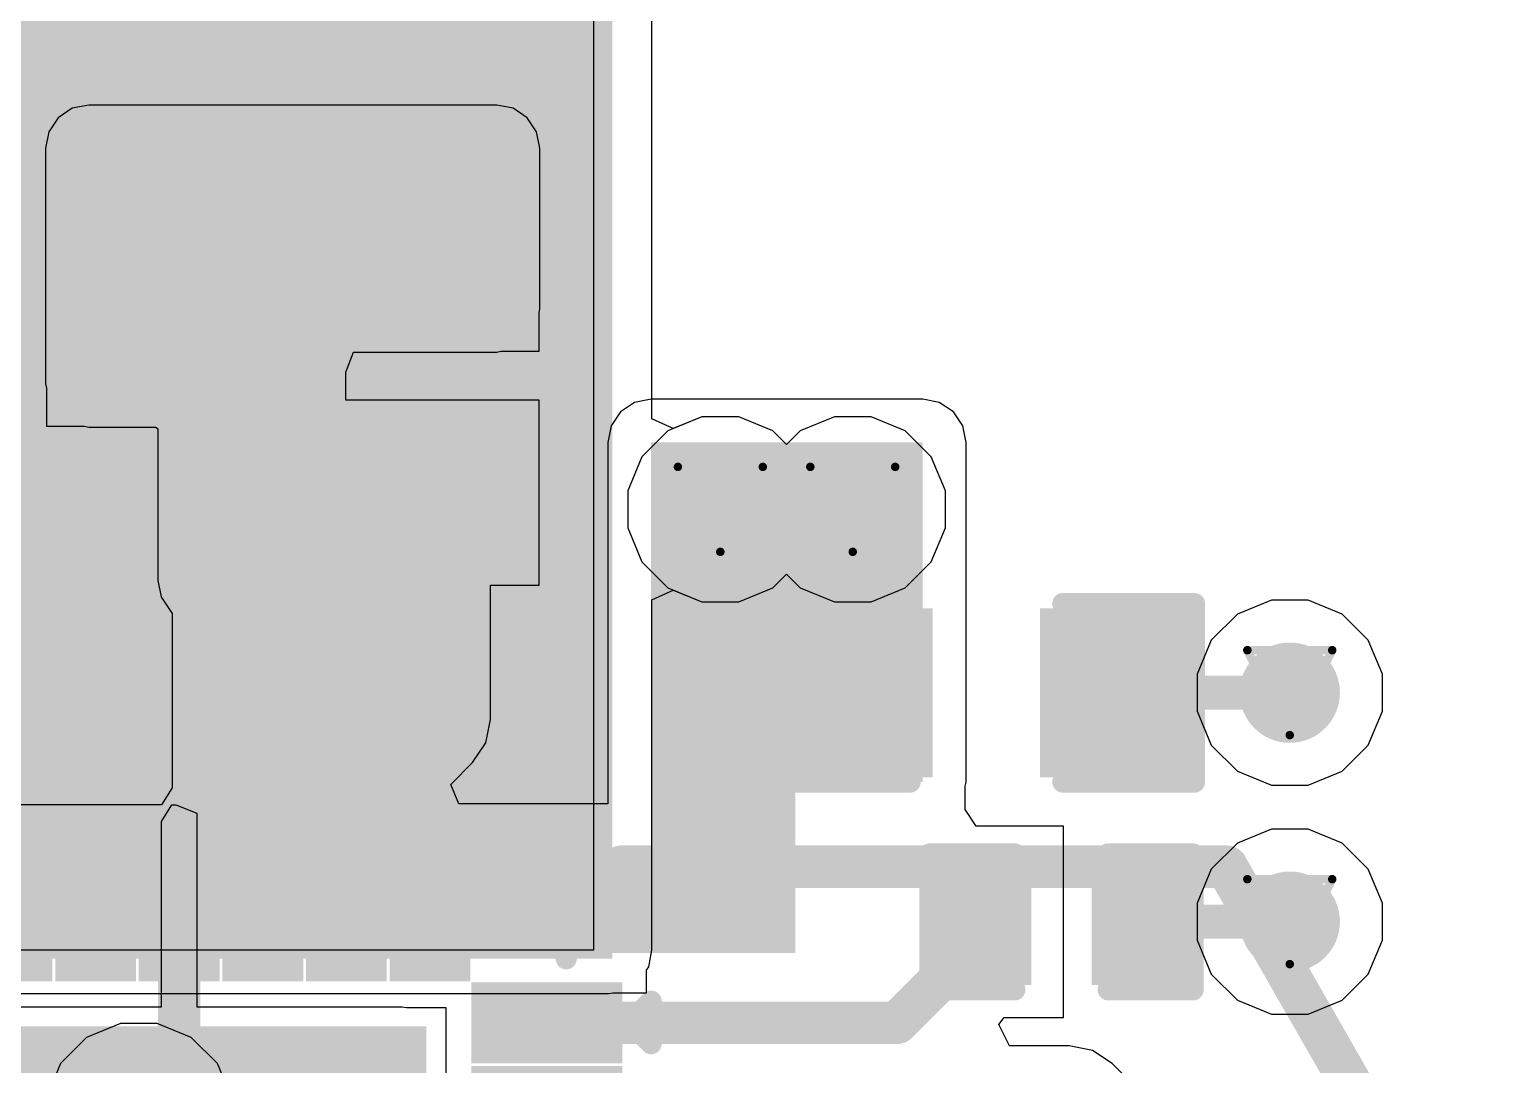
# Model space of a CAD drawing. Header units: inches. Extents: x -9 to 171, y -50 to 39.
# Drawn here: x 11.49 to 20.24, y -12.3 to -6.11 of the extents above; entities that cross this region are included whole.
import ezdxf

# ---------------------------------------------------------------- set-up
doc = ezdxf.new("R2010")
doc.units = ezdxf.units.IN
for name, color, linetype in [('Board Outline', 216, 'Continuous'), ('Bottom Layer', 5, 'Continuous'), ('Bottom Overlay', 54, 'Continuous'), ('Bottom Paste', 16, 'Continuous'), ('Bottom Solder', 6, 'Continuous'), ('Drill Drawing', 1, 'Continuous'), ('GND', 76, 'Continuous'), ('PWR', 16, 'Continuous'), ('Top Layer', 1, 'Continuous'), ('Top Overlay', 2, 'Continuous'), ('Top Paste', 8, 'Continuous'), ('Top Solder', 216, 'Continuous'), ('Via Holes', 16, 'Continuous')]:
    doc.layers.add(name, color=color, linetype=linetype)

# ---------------------------------------------------------------- blocks, each defined once
blk = doc.blocks.new('MY_2477_02_2')
at = {"layer": 'Top Layer'}
blk.add_hatch(color=1, dxfattribs=at).paths.add_polyline_path([(11.9999, 2.9126), (18.4999, 2.9126), (18.4999, -3.0874), (11.9999, -3.0874)])
at = {"layer": 'Top Solder'}
blk.add_hatch(color=216, dxfattribs=at).paths.add_polyline_path([(11.9491, 2.9634), (18.5507, 2.9634), (18.5507, -3.1382), (11.9491, -3.1382)])
at = {"layer": 'Top Overlay', "const_width": 0.254}
for points in [[(12.4999, -3.1936), (12.4999, -6.8124)], [(12.4999, -6.8124), (2.8999, -12.3124)]]:
    blk.add_lwpolyline(points, dxfattribs=at)
at = {"layer": 'Top Overlay', "const_width": 0.127}
for points in [[(12.4364, -3.1936, 1), (12.5634, -3.1936, 1)], [(12.4364, -6.8124, 1), (12.5634, -6.8124, 1)], [(12.4364, -6.8124, 1), (12.5634, -6.8124, 1)]]:
    blk.add_lwpolyline(points, format="xyb", close=True, dxfattribs=at)
at = {"layer": 'Top Paste'}
for p, q in [((12, -3.025), (12, 2.975)), ((18.5, -3.025), (12, -3.025))]:
    blk.add_line(p, q, dxfattribs=at)
blk = doc.blocks.new('32_QFN__5_5__B_11')
at = {"layer": 'Bottom Layer'}
for points in [[(-1.6101, 2.1001), (-1.8901, 2.1001), (-1.8901, 2.8001), (-1.6101, 2.8001)], [(-1.1099, 2.1001), (-1.3899, 2.1001), (-1.3899, 2.8001), (-1.1099, 2.8001)], [(-0.6101, 2.1001), (-0.8901, 2.1001), (-0.8901, 2.8001), (-0.6101, 2.8001)], [(-0.1099, 2.1001), (-0.3899, 2.1001), (-0.3899, 2.8001), (-0.1099, 2.8001)], [(0.3899, 2.1001), (0.1099, 2.1001), (0.1099, 2.8001), (0.3899, 2.8001)], [(0.8901, 2.1001), (0.6101, 2.1001), (0.6101, 2.8001), (0.8901, 2.8001)], [(1.3899, 2.1001), (1.1099, 2.1001), (1.1099, 2.8001), (1.3899, 2.8001)], [(1.8901, 2.1001), (1.6101, 2.1001), (1.6101, 2.8001), (1.8901, 2.8001)], [(-2.1001, 1.8901), (-2.1001, 1.6101), (-2.8001, 1.6101), (-2.8001, 1.8901)], [(2.8001, 1.8901), (2.8001, 1.6101), (2.1001, 1.6101), (2.1001, 1.8901)], [(1.627, -1.627), (-1.627, -1.627), (-1.627, 1.627), (1.627, 1.627)], [(-2.1001, 1.3899), (-2.1001, 1.1099), (-2.8001, 1.1099), (-2.8001, 1.3899)], [(2.8001, 1.3899), (2.8001, 1.1099), (2.1001, 1.1099), (2.1001, 1.3899)], [(-2.1001, 0.8901), (-2.1001, 0.6101), (-2.8001, 0.6101), (-2.8001, 0.8901)], [(2.8001, 0.8901), (2.8001, 0.6101), (2.1001, 0.6101), (2.1001, 0.8901)], [(-2.1001, 0.3899), (-2.1001, 0.1099), (-2.8001, 0.1099), (-2.8001, 0.3899)], [(2.8001, 0.3899), (2.8001, 0.1099), (2.1001, 0.1099), (2.1001, 0.3899)], [(-2.1001, -0.1099), (-2.1001, -0.3899), (-2.8001, -0.3899), (-2.8001, -0.1099)], [(2.8001, -0.1099), (2.8001, -0.3899), (2.1001, -0.3899), (2.1001, -0.1099)], [(-2.1001, -0.6101), (-2.1001, -0.8901), (-2.8001, -0.8901), (-2.8001, -0.6101)], [(2.8001, -0.6101), (2.8001, -0.8901), (2.1001, -0.8901), (2.1001, -0.6101)], [(-2.1001, -1.1099), (-2.1001, -1.3899), (-2.8001, -1.3899), (-2.8001, -1.1099)], [(2.8001, -1.1099), (2.8001, -1.3899), (2.1001, -1.3899), (2.1001, -1.1099)], [(-2.1001, -1.6101), (-2.1001, -1.8901), (-2.8001, -1.8901), (-2.8001, -1.6101)], [(2.8001, -1.6101), (2.8001, -1.8901), (2.1001, -1.8901), (2.1001, -1.6101)], [(-1.6101, -2.8001), (-1.8901, -2.8001), (-1.8901, -2.1001), (-1.6101, -2.1001)], [(-1.1099, -2.8001), (-1.3899, -2.8001), (-1.3899, -2.1001), (-1.1099, -2.1001)], [(-0.6101, -2.8001), (-0.8901, -2.8001), (-0.8901, -2.1001), (-0.6101, -2.1001)], [(-0.1099, -2.8001), (-0.3899, -2.8001), (-0.3899, -2.1001), (-0.1099, -2.1001)], [(0.3899, -2.8001), (0.1099, -2.8001), (0.1099, -2.1001), (0.3899, -2.1001)], [(0.8901, -2.8001), (0.6101, -2.8001), (0.6101, -2.1001), (0.8901, -2.1001)], [(1.3899, -2.8001), (1.1099, -2.8001), (1.1099, -2.1001), (1.3899, -2.1001)], [(1.8901, -2.8001), (1.6101, -2.8001), (1.6101, -2.1001), (1.8901, -2.1001)]]:
    blk.add_hatch(color=5, dxfattribs=at).paths.add_polyline_path(points)
at = {"layer": 'Bottom Paste'}
for points in [[(-1.6101, 2.1001), (-1.8901, 2.1001), (-1.8901, 2.8001), (-1.6101, 2.8001)], [(-1.1099, 2.1001), (-1.3899, 2.1001), (-1.3899, 2.8001), (-1.1099, 2.8001)], [(-0.6101, 2.1001), (-0.8901, 2.1001), (-0.8901, 2.8001), (-0.6101, 2.8001)], [(-0.1099, 2.1001), (-0.3899, 2.1001), (-0.3899, 2.8001), (-0.1099, 2.8001)], [(0.3899, 2.1001), (0.1099, 2.1001), (0.1099, 2.8001), (0.3899, 2.8001)], [(0.8901, 2.1001), (0.6101, 2.1001), (0.6101, 2.8001), (0.8901, 2.8001)], [(1.3899, 2.1001), (1.1099, 2.1001), (1.1099, 2.8001), (1.3899, 2.8001)], [(1.8901, 2.1001), (1.6101, 2.1001), (1.6101, 2.8001), (1.8901, 2.8001)], [(-2.1001, 1.8901), (-2.1001, 1.6101), (-2.8001, 1.6101), (-2.8001, 1.8901)], [(2.8001, 1.8901), (2.8001, 1.6101), (2.1001, 1.6101), (2.1001, 1.8901)], [(1.627, -1.627), (-1.627, -1.627), (-1.627, 1.627), (1.627, 1.627)], [(-2.1001, 1.3899), (-2.1001, 1.1099), (-2.8001, 1.1099), (-2.8001, 1.3899)], [(2.8001, 1.3899), (2.8001, 1.1099), (2.1001, 1.1099), (2.1001, 1.3899)], [(-2.1001, 0.8901), (-2.1001, 0.6101), (-2.8001, 0.6101), (-2.8001, 0.8901)], [(2.8001, 0.8901), (2.8001, 0.6101), (2.1001, 0.6101), (2.1001, 0.8901)], [(-2.1001, 0.3899), (-2.1001, 0.1099), (-2.8001, 0.1099), (-2.8001, 0.3899)], [(2.8001, 0.3899), (2.8001, 0.1099), (2.1001, 0.1099), (2.1001, 0.3899)], [(-2.1001, -0.1099), (-2.1001, -0.3899), (-2.8001, -0.3899), (-2.8001, -0.1099)], [(2.8001, -0.1099), (2.8001, -0.3899), (2.1001, -0.3899), (2.1001, -0.1099)], [(-2.1001, -0.6101), (-2.1001, -0.8901), (-2.8001, -0.8901), (-2.8001, -0.6101)], [(2.8001, -0.6101), (2.8001, -0.8901), (2.1001, -0.8901), (2.1001, -0.6101)], [(-2.1001, -1.1099), (-2.1001, -1.3899), (-2.8001, -1.3899), (-2.8001, -1.1099)], [(2.8001, -1.1099), (2.8001, -1.3899), (2.1001, -1.3899), (2.1001, -1.1099)], [(-2.1001, -1.6101), (-2.1001, -1.8901), (-2.8001, -1.8901), (-2.8001, -1.6101)], [(2.8001, -1.6101), (2.8001, -1.8901), (2.1001, -1.8901), (2.1001, -1.6101)], [(-1.6101, -2.8001), (-1.8901, -2.8001), (-1.8901, -2.1001), (-1.6101, -2.1001)], [(-1.1099, -2.8001), (-1.3899, -2.8001), (-1.3899, -2.1001), (-1.1099, -2.1001)], [(-0.6101, -2.8001), (-0.8901, -2.8001), (-0.8901, -2.1001), (-0.6101, -2.1001)], [(-0.1099, -2.8001), (-0.3899, -2.8001), (-0.3899, -2.1001), (-0.1099, -2.1001)], [(0.3899, -2.8001), (0.1099, -2.8001), (0.1099, -2.1001), (0.3899, -2.1001)], [(0.8901, -2.8001), (0.6101, -2.8001), (0.6101, -2.1001), (0.8901, -2.1001)], [(1.3899, -2.8001), (1.1099, -2.8001), (1.1099, -2.1001), (1.3899, -2.1001)], [(1.8901, -2.8001), (1.6101, -2.8001), (1.6101, -2.1001), (1.8901, -2.1001)]]:
    blk.add_hatch(color=16, dxfattribs=at).paths.add_polyline_path(points)
at = {"layer": 'Bottom Solder'}
for points in [[(-1.5085, 1.9985), (-1.9917, 1.9985), (-1.9917, 2.9017), (-1.5085, 2.9017)], [(-1.0083, 1.9985), (-1.4915, 1.9985), (-1.4915, 2.9017), (-1.0083, 2.9017)], [(-0.5085, 1.9985), (-0.9917, 1.9985), (-0.9917, 2.9017), (-0.5085, 2.9017)], [(-0.0083, 1.9985), (-0.4915, 1.9985), (-0.4915, 2.9017), (-0.0083, 2.9017)], [(0.4915, 1.9985), (0.0083, 1.9985), (0.0083, 2.9017), (0.4915, 2.9017)], [(0.9917, 1.9985), (0.5085, 1.9985), (0.5085, 2.9017), (0.9917, 2.9017)], [(1.4915, 1.9985), (1.0083, 1.9985), (1.0083, 2.9017), (1.4915, 2.9017)], [(1.9917, 1.9985), (1.5085, 1.9985), (1.5085, 2.9017), (1.9917, 2.9017)], [(-1.9985, 1.9917), (-1.9985, 1.5085), (-2.9017, 1.5085), (-2.9017, 1.9917)], [(2.9017, 1.9917), (2.9017, 1.5085), (1.9985, 1.5085), (1.9985, 1.9917)], [(1.7286, -1.7286), (-1.7286, -1.7286), (-1.7286, 1.7286), (1.7286, 1.7286)], [(-1.9985, 1.4915), (-1.9985, 1.0083), (-2.9017, 1.0083), (-2.9017, 1.4915)], [(2.9017, 1.4915), (2.9017, 1.0083), (1.9985, 1.0083), (1.9985, 1.4915)], [(-1.9985, 0.9917), (-1.9985, 0.5085), (-2.9017, 0.5085), (-2.9017, 0.9917)], [(2.9017, 0.9917), (2.9017, 0.5085), (1.9985, 0.5085), (1.9985, 0.9917)], [(-1.9985, 0.4915), (-1.9985, 0.0083), (-2.9017, 0.0083), (-2.9017, 0.4915)], [(2.9017, 0.4915), (2.9017, 0.0083), (1.9985, 0.0083), (1.9985, 0.4915)], [(-1.9985, -0.0083), (-1.9985, -0.4915), (-2.9017, -0.4915), (-2.9017, -0.0083)], [(2.9017, -0.0083), (2.9017, -0.4915), (1.9985, -0.4915), (1.9985, -0.0083)], [(-1.9985, -0.5085), (-1.9985, -0.9917), (-2.9017, -0.9917), (-2.9017, -0.5085)], [(2.9017, -0.5085), (2.9017, -0.9917), (1.9985, -0.9917), (1.9985, -0.5085)], [(-1.9985, -1.0083), (-1.9985, -1.4915), (-2.9017, -1.4915), (-2.9017, -1.0083)], [(2.9017, -1.0083), (2.9017, -1.4915), (1.9985, -1.4915), (1.9985, -1.0083)], [(-1.9985, -1.5085), (-1.9985, -1.9917), (-2.9017, -1.9917), (-2.9017, -1.5085)], [(2.9017, -1.5085), (2.9017, -1.9917), (1.9985, -1.9917), (1.9985, -1.5085)], [(-1.5085, -2.9017), (-1.9917, -2.9017), (-1.9917, -1.9985), (-1.5085, -1.9985)], [(-1.0083, -2.9017), (-1.4915, -2.9017), (-1.4915, -1.9985), (-1.0083, -1.9985)], [(-0.5085, -2.9017), (-0.9917, -2.9017), (-0.9917, -1.9985), (-0.5085, -1.9985)], [(-0.0083, -2.9017), (-0.4915, -2.9017), (-0.4915, -1.9985), (-0.0083, -1.9985)], [(0.4915, -2.9017), (0.0083, -2.9017), (0.0083, -1.9985), (0.4915, -1.9985)], [(0.9917, -2.9017), (0.5085, -2.9017), (0.5085, -1.9985), (0.9917, -1.9985)], [(1.4915, -2.9017), (1.0083, -2.9017), (1.0083, -1.9985), (1.4915, -1.9985)], [(1.9917, -2.9017), (1.5085, -2.9017), (1.5085, -1.9985), (1.9917, -1.9985)]]:
    blk.add_hatch(color=6, dxfattribs=at).paths.add_polyline_path(points)
at = {"layer": 'Bottom Overlay', "const_width": 0.127}
for points in [[(-2.1336, 2.5654), (-2.5654, 2.5654)], [(-2.5654, 2.5654), (-2.5654, 2.1336)], [(2.5654, 2.5654), (2.1336, 2.5654)], [(2.5654, 2.5654), (2.5654, 2.1336)], [(-3.0734, -1.6256), (-3.0734, -1.8796)], [(-2.9464, -1.7526), (-3.0734, -1.6256)], [(-2.9464, -1.7526), (-3.0734, -1.8796)], [(-2.5654, -2.1336), (-2.5654, -2.5654)], [(2.5654, -2.1336), (2.5654, -2.5654)], [(-2.1336, -2.5654), (-2.5654, -2.5654)], [(2.5654, -2.5654), (2.1336, -2.5654)]]:
    blk.add_lwpolyline(points, dxfattribs=at)
at = {"layer": 'Bottom Overlay', "const_width": 0.0635}
for points in [[(-2.5972, 2.5654, 1), (-2.5337, 2.5654, 1)], [(-2.5972, 2.5654, 1), (-2.5337, 2.5654, 1)], [(-2.1654, 2.5654, 1), (-2.1019, 2.5654, 1)], [(2.1019, 2.5654, 1), (2.1654, 2.5654, 1)], [(2.5337, 2.5654, 1), (2.5972, 2.5654, 1)], [(2.5337, 2.5654, 1), (2.5972, 2.5654, 1)], [(-2.5972, 2.1336, 1), (-2.5337, 2.1336, 1)], [(2.5337, 2.1336, 1), (2.5972, 2.1336, 1)], [(-3.1052, -1.6256, 1), (-3.0417, -1.6256, 1)], [(-3.1052, -1.6256, 1), (-3.0417, -1.6256, 1)], [(-2.9781, -1.7526, 1), (-2.9146, -1.7526, 1)], [(-2.9781, -1.7526, 1), (-2.9146, -1.7526, 1)], [(-3.1052, -1.8796, 1), (-3.0417, -1.8796, 1)], [(-3.1052, -1.8796, 1), (-3.0417, -1.8796, 1)], [(-2.5972, -2.1336, 1), (-2.5337, -2.1336, 1)], [(2.5337, -2.1336, 1), (2.5972, -2.1336, 1)], [(-2.5972, -2.5654, 1), (-2.5337, -2.5654, 1)], [(-2.5972, -2.5654, 1), (-2.5337, -2.5654, 1)], [(-2.1654, -2.5654, 1), (-2.1019, -2.5654, 1)], [(2.1019, -2.5654, 1), (2.1654, -2.5654, 1)], [(2.5337, -2.5654, 1), (2.5972, -2.5654, 1)], [(2.5337, -2.5654, 1), (2.5972, -2.5654, 1)]]:
    blk.add_lwpolyline(points, format="xyb", close=True, dxfattribs=at)
blk = doc.blocks.new('IND_0603__1608_M_______B_17')
at = {"layer": 'Bottom Layer'}
for points in [[(-1, 0.4), (-0.4, 0.4), (-0.4, -0.4), (-1, -0.4)], [(0.4, 0.4), (1, 0.4), (1, -0.4), (0.4, -0.4)]]:
    blk.add_hatch(color=5, dxfattribs=at).paths.add_polyline_path(points)
at = {"layer": 'Bottom Paste'}
for points in [[(-1, 0.4), (-0.4, 0.4), (-0.4, -0.4), (-1, -0.4)], [(0.4, 0.4), (1, 0.4), (1, -0.4), (0.4, -0.4)]]:
    blk.add_hatch(color=16, dxfattribs=at).paths.add_polyline_path(points)
at = {"layer": 'Bottom Solder'}
for points in [[(-1.1016, 0.5016), (-0.2984, 0.5016), (-0.2984, -0.5016), (-1.1016, -0.5016)], [(0.2984, 0.5016), (1.1016, 0.5016), (1.1016, -0.5016), (0.2984, -0.5016)]]:
    blk.add_hatch(color=6, dxfattribs=at).paths.add_polyline_path(points)
at = {"layer": 'Bottom Overlay', "const_width": 0.127}
for points in [[(0.2286, 0.4572), (-0.2032, 0.4572)], [(0.2286, -0.4572), (-0.2032, -0.4572)]]:
    blk.add_lwpolyline(points, dxfattribs=at)
at = {"layer": 'Bottom Overlay', "const_width": 0.0635}
for points in [[(-0.2349, 0.4572, 1), (-0.1714, 0.4572, 1)], [(0.1968, 0.4572, 1), (0.2604, 0.4572, 1)], [(-0.2349, -0.4572, 1), (-0.1714, -0.4572, 1)], [(0.1968, -0.4572, 1), (0.2604, -0.4572, 1)]]:
    blk.add_lwpolyline(points, format="xyb", close=True, dxfattribs=at)
blk = doc.blocks.new('IND_0402_B_18')
at = {"layer": 'Bottom Layer'}
for points in [[(-0.55, 0.3), (-0.15, 0.3), (-0.15, -0.3), (-0.55, -0.3)], [(0.15, 0.3), (0.55, 0.3), (0.55, -0.3), (0.15, -0.3)]]:
    blk.add_hatch(color=5, dxfattribs=at).paths.add_polyline_path(points)
at = {"layer": 'Bottom Paste'}
for points in [[(-0.55, 0.3), (-0.15, 0.3), (-0.15, -0.3), (-0.55, -0.3)], [(0.15, 0.3), (0.55, 0.3), (0.55, -0.3), (0.15, -0.3)]]:
    blk.add_hatch(color=16, dxfattribs=at).paths.add_polyline_path(points)
at = {"layer": 'Bottom Solder'}
for points in [[(-0.6516, 0.4016), (-0.0484, 0.4016), (-0.0484, -0.4016), (-0.6516, -0.4016)], [(0.0484, 0.4016), (0.6516, 0.4016), (0.6516, -0.4016), (0.0484, -0.4016)]]:
    blk.add_hatch(color=6, dxfattribs=at).paths.add_polyline_path(points)
at = {"layer": 'Bottom Overlay', "const_width": 0.2}
for points in [[(-0.3048, 0.4572), (-0.7112, 0.4572)], [(-0.7112, 0.4572), (-0.7112, -0.4572)], [(0.7112, 0.4572), (-0.3048, 0.4572)], [(0.7112, 0.4572), (0.7112, -0.4572)], [(-0.3048, -0.4572), (-0.7112, -0.4572)], [(0.7112, -0.4572), (-0.3048, -0.4572)]]:
    blk.add_lwpolyline(points, dxfattribs=at)
at = {"layer": 'Bottom Overlay', "const_width": 0.1}
for points in [[(-0.7612, 0.4572, 1), (-0.6612, 0.4572, 1)], [(-0.7612, 0.4572, 1), (-0.6612, 0.4572, 1)], [(-0.3548, 0.4572, 1), (-0.2548, 0.4572, 1)], [(-0.3548, 0.4572, 1), (-0.2548, 0.4572, 1)], [(0.6612, 0.4572, 1), (0.7612, 0.4572, 1)], [(0.6612, 0.4572, 1), (0.7612, 0.4572, 1)], [(-0.7612, -0.4572, 1), (-0.6612, -0.4572, 1)], [(-0.7612, -0.4572, 1), (-0.6612, -0.4572, 1)], [(-0.3548, -0.4572, 1), (-0.2548, -0.4572, 1)], [(-0.3548, -0.4572, 1), (-0.2548, -0.4572, 1)], [(0.6612, -0.4572, 1), (0.7612, -0.4572, 1)], [(0.6612, -0.4572, 1), (0.7612, -0.4572, 1)]]:
    blk.add_lwpolyline(points, format="xyb", close=True, dxfattribs=at)
blk = doc.blocks.new('____0402_B_28')
at = {"layer": 'Bottom Layer'}
for points in [[(-0.2413, 0.3175), (-0.2413, -0.3175), (-0.6985, -0.3175), (-0.6985, 0.3175)], [(0.6985, 0.3175), (0.6985, -0.3175), (0.2413, -0.3175), (0.2413, 0.3175)]]:
    blk.add_hatch(color=5, dxfattribs=at).paths.add_polyline_path(points)
at = {"layer": 'Bottom Paste'}
for points in [[(-0.2413, 0.3175), (-0.2413, -0.3175), (-0.6985, -0.3175), (-0.6985, 0.3175)], [(0.6985, 0.3175), (0.6985, -0.3175), (0.2413, -0.3175), (0.2413, 0.3175)]]:
    blk.add_hatch(color=16, dxfattribs=at).paths.add_polyline_path(points)
at = {"layer": 'Bottom Solder'}
for points in [[(-0.1813, 0.3775), (-0.1813, -0.3775), (-0.7585, -0.3775), (-0.7585, 0.3775)], [(0.7585, 0.3775), (0.7585, -0.3775), (0.1813, -0.3775), (0.1813, 0.3775)]]:
    blk.add_hatch(color=6, dxfattribs=at).paths.add_polyline_path(points)
at = {"layer": 'Bottom Overlay', "const_width": 0.127}
for points in [[(-0.7874, 0.4064), (-0.7874, -0.4064)], [(-0.2794, 0.4064), (-0.7874, 0.4064)], [(0.7874, 0.4064), (0.2794, 0.4064)], [(0.7874, 0.4064), (0.7874, -0.4064)], [(-0.2794, -0.4064), (-0.7874, -0.4064)], [(0.7874, -0.4064), (0.2794, -0.4064)]]:
    blk.add_lwpolyline(points, dxfattribs=at)
at = {"layer": 'Bottom Overlay', "const_width": 0.0635}
for points in [[(-0.8191, 0.4064, 1), (-0.7556, 0.4064, 1)], [(-0.8191, 0.4064, 1), (-0.7556, 0.4064, 1)], [(-0.3111, 0.4064, 1), (-0.2477, 0.4064, 1)], [(0.2477, 0.4064, 1), (0.3111, 0.4064, 1)], [(0.7556, 0.4064, 1), (0.8191, 0.4064, 1)], [(0.7556, 0.4064, 1), (0.8191, 0.4064, 1)], [(-0.8191, -0.4064, 1), (-0.7556, -0.4064, 1)], [(-0.8191, -0.4064, 1), (-0.7556, -0.4064, 1)], [(-0.3111, -0.4064, 1), (-0.2477, -0.4064, 1)], [(0.2477, -0.4064, 1), (0.3111, -0.4064, 1)], [(0.7556, -0.4064, 1), (0.8191, -0.4064, 1)], [(0.7556, -0.4064, 1), (0.8191, -0.4064, 1)]]:
    blk.add_lwpolyline(points, format="xyb", close=True, dxfattribs=at)
blk = doc.blocks.new('C___0603_B_31')
at = {"layer": 'Bottom Layer'}
for points in [[(-1.143, -0.4445), (-1.143, 0.4445), (-0.381, 0.4445), (-0.381, -0.4445)], [(0.381, -0.4445), (0.381, 0.4445), (1.143, 0.4445), (1.143, -0.4445)]]:
    blk.add_hatch(color=5, dxfattribs=at).paths.add_polyline_path(points)
at = {"layer": 'Bottom Paste'}
for points in [[(-1.143, -0.4445), (-1.143, 0.4445), (-0.381, 0.4445), (-0.381, -0.4445)], [(0.381, -0.4445), (0.381, 0.4445), (1.143, 0.4445), (1.143, -0.4445)]]:
    blk.add_hatch(color=16, dxfattribs=at).paths.add_polyline_path(points)
at = {"layer": 'Bottom Solder'}
for points in [[(-1.203, -0.5045), (-1.203, 0.5045), (-0.321, 0.5045), (-0.321, -0.5045)], [(0.321, -0.5045), (0.321, 0.5045), (1.203, 0.5045), (1.203, -0.5045)]]:
    blk.add_hatch(color=6, dxfattribs=at).paths.add_polyline_path(points)
at = {"layer": 'Bottom Overlay', "const_width": 0.127}
for points in [[(-1.2446, 0.5334), (-1.2446, -0.5334)], [(-0.4572, 0.5334), (-1.2446, 0.5334)], [(1.2446, 0.5334), (0.4572, 0.5334)], [(1.2446, 0.5334), (1.2446, -0.5334)], [(-0.4572, -0.5334), (-1.2446, -0.5334)], [(1.2446, -0.5334), (0.4572, -0.5334)]]:
    blk.add_lwpolyline(points, dxfattribs=at)
at = {"layer": 'Bottom Overlay', "const_width": 0.0635}
for points in [[(-1.2764, 0.5334, 1), (-1.2128, 0.5334, 1)], [(-1.2764, 0.5334, 1), (-1.2128, 0.5334, 1)], [(-0.4889, 0.5334, 1), (-0.4254, 0.5334, 1)], [(0.4254, 0.5334, 1), (0.4889, 0.5334, 1)], [(1.2128, 0.5334, 1), (1.2764, 0.5334, 1)], [(1.2128, 0.5334, 1), (1.2764, 0.5334, 1)], [(-1.2764, -0.5334, 1), (-1.2128, -0.5334, 1)], [(-1.2764, -0.5334, 1), (-1.2128, -0.5334, 1)], [(-0.4889, -0.5334, 1), (-0.4254, -0.5334, 1)], [(0.4254, -0.5334, 1), (0.4889, -0.5334, 1)], [(1.2128, -0.5334, 1), (1.2764, -0.5334, 1)], [(1.2128, -0.5334, 1), (1.2764, -0.5334, 1)]]:
    blk.add_lwpolyline(points, format="xyb", close=True, dxfattribs=at)
blk = doc.blocks.new('C___0402_B_32')
at = {"layer": 'Bottom Layer'}
for points in [[(-0.2413, 0.3175), (-0.2413, -0.3175), (-0.6985, -0.3175), (-0.6985, 0.3175)], [(0.6985, 0.3175), (0.6985, -0.3175), (0.2413, -0.3175), (0.2413, 0.3175)]]:
    blk.add_hatch(color=5, dxfattribs=at).paths.add_polyline_path(points)
at = {"layer": 'Bottom Paste'}
for points in [[(-0.2413, 0.3175), (-0.2413, -0.3175), (-0.6985, -0.3175), (-0.6985, 0.3175)], [(0.6985, 0.3175), (0.6985, -0.3175), (0.2413, -0.3175), (0.2413, 0.3175)]]:
    blk.add_hatch(color=16, dxfattribs=at).paths.add_polyline_path(points)
at = {"layer": 'Bottom Solder'}
for points in [[(-0.1813, 0.3775), (-0.1813, -0.3775), (-0.7585, -0.3775), (-0.7585, 0.3775)], [(0.7585, 0.3775), (0.7585, -0.3775), (0.1813, -0.3775), (0.1813, 0.3775)]]:
    blk.add_hatch(color=6, dxfattribs=at).paths.add_polyline_path(points)
at = {"layer": 'Bottom Overlay', "const_width": 0.127}
for points in [[(-0.7874, 0.4064), (-0.7874, -0.4064)], [(-0.2794, 0.4064), (-0.7874, 0.4064)], [(0.7874, 0.4064), (0.2794, 0.4064)], [(0.7874, 0.4064), (0.7874, -0.4064)], [(-0.2794, -0.4064), (-0.7874, -0.4064)], [(0.7874, -0.4064), (0.2794, -0.4064)]]:
    blk.add_lwpolyline(points, dxfattribs=at)
at = {"layer": 'Bottom Overlay', "const_width": 0.0635}
for points in [[(-0.8191, 0.4064, 1), (-0.7556, 0.4064, 1)], [(-0.8191, 0.4064, 1), (-0.7556, 0.4064, 1)], [(-0.3111, 0.4064, 1), (-0.2477, 0.4064, 1)], [(0.2477, 0.4064, 1), (0.3111, 0.4064, 1)], [(0.7556, 0.4064, 1), (0.8191, 0.4064, 1)], [(0.7556, 0.4064, 1), (0.8191, 0.4064, 1)], [(-0.8191, -0.4064, 1), (-0.7556, -0.4064, 1)], [(-0.8191, -0.4064, 1), (-0.7556, -0.4064, 1)], [(-0.3111, -0.4064, 1), (-0.2477, -0.4064, 1)], [(0.2477, -0.4064, 1), (0.3111, -0.4064, 1)], [(0.7556, -0.4064, 1), (0.8191, -0.4064, 1)], [(0.7556, -0.4064, 1), (0.8191, -0.4064, 1)]]:
    blk.add_lwpolyline(points, format="xyb", close=True, dxfattribs=at)

msp = doc.modelspace()

# ---------------------------------------------------------------- hatches: boundary and pattern name
at = {"layer": 'Bottom Layer'}
for points in [[(11.8425, -7.1791), (14.2827, -7.1791), (14.2827, -6.8199), (11.8425, -6.8199)], [(11.8425, -8.2284), (12.2425, -8.2284), (12.2425, -6.8199), (11.8425, -6.8199)], [(13.4255, -7.7791), (14.2827, -7.7791), (14.2827, -6.8199), (13.4255, -6.8199)], [(12.5147, -9.405), (13.1212, -9.405), (13.1212, -7.5819), (12.5147, -7.5819)], [(15.2066, -11.6332), (16.0702, -11.6332), (16.0702, -8.5791), (15.2066, -8.5791)], [(15.2066, -10.6098), (16.8322, -10.6098), (16.8322, -8.5791), (15.2066, -8.5791)], [(13.7432, -11.6999), (14.0232, -11.6999), (14.0232, -10.9999), (13.7432, -10.9999)], [(13.7432, -11.6332), (16.0702, -11.6332), (16.0702, -10.9999), (13.7432, -10.9999)]]:
    msp.add_hatch(color=5, dxfattribs=at).paths.add_polyline_path(points)
h = msp.add_hatch(color=5, dxfattribs=at)
edge = h.paths.add_edge_path()
edge.add_arc((15.621, -8.979), 0.3, 0, 360)
h = msp.add_hatch(color=5, dxfattribs=at)
edge = h.paths.add_edge_path()
edge.add_arc((16.4133, -8.979), 0.3, 0, 360)
h = msp.add_hatch(color=5, dxfattribs=at)
edge = h.paths.add_edge_path()
edge.add_arc((19.0282, -10.0753), 0.3, 0, 360)
h = msp.add_hatch(color=5, dxfattribs=at)
edge = h.paths.add_edge_path()
edge.add_arc((19.0282, -11.4449), 0.3, 0, 360)
at = {"layer": 'GND'}
h = msp.add_hatch(color=76, dxfattribs=at)
edge = h.paths.add_edge_path()
edge.add_arc((15.621, -8.979), 0.3, 0, 360)
h = msp.add_hatch(color=76, dxfattribs=at)
edge = h.paths.add_edge_path()
edge.add_arc((16.4133, -8.979), 0.3, 0, 360)
h = msp.add_hatch(color=76, dxfattribs=at)
edge = h.paths.add_edge_path()
edge.add_arc((19.0282, -10.0753), 0.3, 0, 360)
h = msp.add_hatch(color=76, dxfattribs=at)
edge = h.paths.add_edge_path()
edge.add_arc((19.0282, -11.4449), 0.3, 0, 360)
at = {"layer": 'PWR'}
h = msp.add_hatch(color=16, dxfattribs=at)
edge = h.paths.add_edge_path()
edge.add_arc((15.621, -8.979), 0.3, 0, 360)
h = msp.add_hatch(color=16, dxfattribs=at)
edge = h.paths.add_edge_path()
edge.add_arc((16.4133, -8.979), 0.3, 0, 360)
h = msp.add_hatch(color=16, dxfattribs=at)
edge = h.paths.add_edge_path()
edge.add_arc((19.0282, -10.0753), 0.3, 0, 360)
h = msp.add_hatch(color=16, dxfattribs=at)
edge = h.paths.add_edge_path()
edge.add_arc((19.0282, -11.4449), 0.3, 0, 360)
at = {"layer": 'Top Layer'}
for points in [[(8.9183, -11.6159), (14.9531, -11.6159), (14.9531, -4.1529), (8.9183, -4.1529)], [(9.4667, -10.4013), (12.5425, -10.4013), (12.5425, -9.5885), (9.4667, -9.5885)]]:
    msp.add_hatch(color=1, dxfattribs=at).paths.add_polyline_path(points)
h = msp.add_hatch(color=1, dxfattribs=at)
edge = h.paths.add_edge_path()
edge.add_arc((15.621, -8.979), 0.3, 0, 360)
h = msp.add_hatch(color=1, dxfattribs=at)
edge = h.paths.add_edge_path()
edge.add_arc((16.4133, -8.979), 0.3, 0, 360)
h = msp.add_hatch(color=1, dxfattribs=at)
edge = h.paths.add_edge_path()
edge.add_arc((19.0282, -10.0753), 0.3, 0, 360)
h = msp.add_hatch(color=1, dxfattribs=at)
edge = h.paths.add_edge_path()
edge.add_arc((19.0282, -11.4449), 0.3, 0, 360)
at = {"layer": 'Via Holes'}
h = msp.add_hatch(color=7, dxfattribs=at)
edge = h.paths.add_edge_path()
edge.add_arc((15.621, -8.979), 0.15, 0, 360)
h = msp.add_hatch(color=7, dxfattribs=at)
edge = h.paths.add_edge_path()
edge.add_arc((16.4133, -8.979), 0.15, 0, 360)
h = msp.add_hatch(color=7, dxfattribs=at)
edge = h.paths.add_edge_path()
edge.add_arc((19.0282, -10.0753), 0.15, 0, 360)
h = msp.add_hatch(color=7, dxfattribs=at)
edge = h.paths.add_edge_path()
edge.add_arc((19.0282, -11.4449), 0.15, 0, 360)

# ---------------------------------------------------------------- linework, layer by layer
at = {"layer": 'Board Outline', "const_width": 0.254}
for points in [[(6.1433, -2.6405, -0.466066), (35.9213, -19.984)], [(21.3567, -44.9909, -0.835532), (-0.7849, -6.6405)]]:
    msp.add_lwpolyline(points, format="xyb", dxfattribs=at)
at = {"layer": 'Bottom Layer'}
for p, q in [((11.8425, -6.5609), (11.7434, -6.5806)), ((14.2827, -6.5609), (11.8425, -6.5609)), ((14.3818, -6.5806), (14.2827, -6.5609)), ((11.6594, -6.6367), (11.6032, -6.7208)), ((11.7434, -6.5806), (11.6594, -6.6367)), ((14.4658, -6.6367), (14.3818, -6.5806)), ((14.5219, -6.7208), (14.4658, -6.6367)), ((11.6032, -6.7208), (11.5835, -6.8199)), ((14.5416, -6.8199), (14.5219, -6.7208)), ((11.5835, -6.8199), (11.5835, -8.2284)), ((14.5416, -7.7791), (14.5416, -6.8199)), ((14.5367, -7.8041), (14.5416, -7.7791)), ((14.5367, -8.0331), (14.5367, -7.8041)), ((13.3802, -8.1586), (13.4255, -8.0381)), ((13.4255, -8.0381), (14.2827, -8.0381)), ((14.2827, -8.0381), (14.3077, -8.0331)), ((14.3077, -8.0331), (14.5367, -8.0331)), ((13.3802, -8.3251), (13.3802, -8.1586)), ((11.5835, -8.2284), (11.5885, -8.2534)), ((11.5885, -8.2534), (11.5885, -8.4824)), ((14.5367, -8.3251), (13.3802, -8.3251)), ((14.5367, -9.4331), (14.5367, -8.3251)), ((15.0234, -8.396), (14.9673, -8.48)), ((15.1074, -8.3399), (15.0234, -8.396)), ((15.2066, -8.3201), (15.1074, -8.3399)), ((16.8322, -8.3201), (15.2066, -8.3201)), ((16.9313, -8.3399), (16.8322, -8.3201)), ((17.0153, -8.396), (16.9313, -8.3399)), ((17.0714, -8.48), (17.0153, -8.396)), ((11.5885, -8.4824), (11.8175, -8.4824)), ((11.8175, -8.4824), (11.8425, -8.4874)), ((11.8425, -8.4874), (12.2425, -8.4874)), ((12.2425, -8.4874), (12.2557, -8.4982)), ((14.9673, -8.48), (14.9476, -8.5791)), ((17.0911, -8.5791), (17.0714, -8.48)), ((12.2557, -8.4982), (12.2557, -9.405)), ((14.9476, -8.5791), (14.9476, -10.7409)), ((17.0911, -10.6098), (17.0911, -8.5791)), ((12.2557, -9.405), (12.2749, -9.5019)), ((14.2452, -10.2358), (14.2452, -9.4331)), ((14.2452, -9.4331), (14.5367, -9.4331)), ((12.2749, -9.5019), (12.2754, -9.5041)), ((12.2754, -9.5041), (12.2766, -9.5059)), ((12.2766, -9.5059), (12.3401, -9.6019)), ((12.3401, -9.6019), (12.3401, -10.645)), ((14.2176, -10.3745), (14.2452, -10.2358)), ((14.139, -10.4921), (14.2176, -10.3745)), ((14.0076, -10.6236), (14.139, -10.4921)), ((14.139, -10.4921), (14.139, -10.4921)), ((12.3401, -10.645), (12.2775, -10.7454)), ((14.0562, -10.7409), (14.0076, -10.6236)), ((17.0862, -10.6348), (17.0911, -10.6098)), ((17.0862, -10.7749), (17.0862, -10.6348)), ((12.2135, -10.7459), (11.2442, -10.7459)), ((12.2775, -10.7454), (12.2135, -10.7459)), ((12.2772, -10.8458), (12.3398, -10.7454)), ((12.3398, -10.7454), (12.3625, -10.7452)), ((12.3625, -10.7452), (12.4892, -10.7959)), ((14.9476, -10.7409), (14.0562, -10.7409)), ((12.2772, -11.9539), (12.2772, -10.8458)), ((12.4892, -10.7959), (12.4892, -11.9539)), ((17.1521, -10.8746), (17.0862, -10.7749)), ((17.675, -10.8746), (17.1521, -10.8746)), ((17.675, -12.0176), (17.675, -10.8746)), ((10.5481, -11.9539), (12.2772, -11.9539)), ((12.4892, -11.9539), (13.7182, -11.9539)), ((13.7182, -11.9539), (13.7432, -11.9589)), ((13.7432, -11.9589), (13.9792, -11.9589)), ((13.9792, -11.9589), (13.9792, -12.4439)), ((17.2876, -12.0605), (17.3198, -12.0176)), ((17.3512, -12.1875), (17.2876, -12.0605)), ((17.3198, -12.0176), (17.675, -12.0176)), ((17.7085, -12.1875), (17.3512, -12.1875)), ((17.8472, -12.2151), (17.7085, -12.1875)), ((17.7085, -12.1875), (17.7085, -12.1875)), ((17.9649, -12.2937), (17.8472, -12.2151)), ((18.3683, -12.6972), (17.9649, -12.2937))]:
    msp.add_line(p, q, dxfattribs=at)
for points, const_width in [([(13.8827, -10.2358), (13.8827, -8.8791)], 0.2032), ([(12.8879, -9.0922), (12.8926, -9.0875)], 0.2032), ([(12.8879, -11.3452), (12.8879, -9.0922)], 0.2032), ([(17.9762, -10.0753), (19.0282, -10.0753)], 0.2032), ([(11.8829, -10.2623), (11.8829, -10.1734)], 0.254), ([(11.8829, -10.2623), (11.9845, -10.3639)], 0.254), ([(13.3831, -10.7353), (13.8827, -10.2358)], 0.2032), ([(11.9845, -10.3639), (12.0001, -10.3639)], 0.254), ([(12.0001, -10.3639), (12.3831, -10.7468)], 0.254), ([(12.3831, -11.3499), (12.3831, -10.7468)], 0.254), ([(13.3831, -11.3499), (13.3831, -10.7353)], 0.2032), ([(12.3831, -13.5501), (12.3831, -11.3499)], 0.254), ([(12.8832, -11.3499), (12.8879, -11.3452)], 0.2032), ([(17.1924, -11.535), (17.1924, -11.4461)], 0.254), ([(18.1632, -11.4449), (19.0282, -11.4449)], 0.2032), ([(16.6774, -12.0499), (17.1924, -11.535)], 0.254), ([(14.5832, -12.0499), (16.6774, -12.0499)], 0.254)]:
    msp.add_lwpolyline(points, dxfattribs=dict(at, const_width=const_width))
for points, const_width in [([(13.8319, -8.8791, 1), (13.9335, -8.8791, 1)], 0.1016), ([(12.8371, -9.0922, 1), (12.9387, -9.0922, 1)], 0.1016), ([(12.8371, -9.0922, 1), (12.9387, -9.0922, 1)], 0.1016), ([(12.8418, -9.0875, 1), (12.9434, -9.0875, 1)], 0.1016), ([(17.9254, -10.0753, 1), (18.027, -10.0753, 1)], 0.1016), ([(18.9774, -10.0753, 1), (19.079, -10.0753, 1)], 0.1016), ([(11.8194, -10.1734, 1), (11.9464, -10.1734, 1)], 0.127), ([(11.8194, -10.2623, 1), (11.9464, -10.2623, 1)], 0.127), ([(11.8194, -10.2623, 1), (11.9464, -10.2623, 1)], 0.127), ([(13.8319, -10.2358, 1), (13.9335, -10.2358, 1)], 0.1016), ([(13.8319, -10.2358, 1), (13.9335, -10.2358, 1)], 0.1016), ([(11.921, -10.3639, 1), (12.048, -10.3639, 1)], 0.127), ([(11.921, -10.3639, 1), (12.048, -10.3639, 1)], 0.127), ([(11.9366, -10.3639, 1), (12.0636, -10.3639, 1)], 0.127), ([(11.9366, -10.3639, 1), (12.0636, -10.3639, 1)], 0.127), ([(12.3196, -10.7468, 1), (12.4466, -10.7468, 1)], 0.127), ([(12.3196, -10.7468, 1), (12.4466, -10.7468, 1)], 0.127), ([(13.3323, -10.7353, 1), (13.4339, -10.7353, 1)], 0.1016), ([(13.3323, -10.7353, 1), (13.4339, -10.7353, 1)], 0.1016), ([(12.3196, -11.3499, 1), (12.4466, -11.3499, 1)], 0.127), ([(12.3196, -11.3499, 1), (12.4466, -11.3499, 1)], 0.127), ([(12.8324, -11.3499, 1), (12.934, -11.3499, 1)], 0.1016), ([(12.8371, -11.3452, 1), (12.9387, -11.3452, 1)], 0.1016), ([(12.8371, -11.3452, 1), (12.9387, -11.3452, 1)], 0.1016), ([(13.3323, -11.3499, 1), (13.4339, -11.3499, 1)], 0.1016), ([(17.1289, -11.4461, 1), (17.2559, -11.4461, 1)], 0.127), ([(18.1124, -11.4449, 1), (18.214, -11.4449, 1)], 0.1016), ([(18.9774, -11.4449, 1), (19.079, -11.4449, 1)], 0.1016), ([(17.1289, -11.535, 1), (17.2559, -11.535, 1)], 0.127), ([(17.1289, -11.535, 1), (17.2559, -11.535, 1)], 0.127), ([(14.5197, -12.0499, 1), (14.6467, -12.0499, 1)], 0.127), ([(16.6139, -12.0499, 1), (16.7409, -12.0499, 1)], 0.127), ([(16.6139, -12.0499, 1), (16.7409, -12.0499, 1)], 0.127)]:
    msp.add_lwpolyline(points, format="xyb", close=True, dxfattribs=dict(at, const_width=const_width))
at = {"layer": 'Drill Drawing', "const_width": 0.0508}
for points in [[(15.367, -8.725), (15.875, -8.725)], [(15.367, -8.725), (15.621, -9.233)], [(15.621, -9.233), (15.875, -8.725)], [(16.1593, -8.725), (16.6673, -8.725)], [(16.1593, -8.725), (16.4133, -9.233)], [(16.4133, -9.233), (16.6673, -8.725)], [(18.7742, -9.8213), (19.2822, -9.8213)], [(18.7742, -9.8213), (19.0282, -10.3293)], [(19.0282, -10.3293), (19.2822, -9.8213)], [(18.7742, -11.1909), (19.2822, -11.1909)], [(18.7742, -11.1909), (19.0282, -11.6989)], [(19.0282, -11.6989), (19.2822, -11.1909)]]:
    msp.add_lwpolyline(points, dxfattribs=at)
at = {"layer": 'Drill Drawing', "const_width": 0.0254}
for points in [[(15.3543, -8.725, 1), (15.3797, -8.725, 1)], [(15.3543, -8.725, 1), (15.3797, -8.725, 1)], [(15.8623, -8.725, 1), (15.8877, -8.725, 1)], [(15.8623, -8.725, 1), (15.8877, -8.725, 1)], [(16.1466, -8.725, 1), (16.172, -8.725, 1)], [(16.1466, -8.725, 1), (16.172, -8.725, 1)], [(16.6546, -8.725, 1), (16.68, -8.725, 1)], [(16.6546, -8.725, 1), (16.68, -8.725, 1)], [(15.6083, -9.233, 1), (15.6337, -9.233, 1)], [(15.6083, -9.233, 1), (15.6337, -9.233, 1)], [(16.4006, -9.233, 1), (16.426, -9.233, 1)], [(16.4006, -9.233, 1), (16.426, -9.233, 1)], [(18.7615, -9.8213, 1), (18.7869, -9.8213, 1)], [(18.7615, -9.8213, 1), (18.7869, -9.8213, 1)], [(19.2695, -9.8213, 1), (19.2949, -9.8213, 1)], [(19.2695, -9.8213, 1), (19.2949, -9.8213, 1)], [(19.0155, -10.3293, 1), (19.0409, -10.3293, 1)], [(19.0155, -10.3293, 1), (19.0409, -10.3293, 1)], [(18.7615, -11.1909, 1), (18.7869, -11.1909, 1)], [(18.7615, -11.1909, 1), (18.7869, -11.1909, 1)], [(19.2695, -11.1909, 1), (19.2949, -11.1909, 1)], [(19.2695, -11.1909, 1), (19.2949, -11.1909, 1)], [(19.0155, -11.6989, 1), (19.0409, -11.6989, 1)], [(19.0155, -11.6989, 1), (19.0409, -11.6989, 1)]]:
    msp.add_lwpolyline(points, format="xyb", close=True, dxfattribs=at)
at = {"layer": 'GND'}
for p, q in [((15.5108, -8.425), (15.3072, -8.5094)), ((15.7312, -8.425), (15.5108, -8.425)), ((15.9348, -8.5094), (15.7312, -8.425)), ((16.3031, -8.425), (16.0995, -8.5094)), ((16.5235, -8.425), (16.3031, -8.425)), ((16.7271, -8.5094), (16.5235, -8.425)), ((15.3072, -8.5094), (15.1513, -8.6652)), ((16.0171, -8.5917), (15.9348, -8.5094)), ((16.0995, -8.5094), (16.0171, -8.5917)), ((16.8829, -8.6652), (16.7271, -8.5094)), ((15.1513, -8.6652), (15.067, -8.8688)), ((16.9673, -8.8688), (16.8829, -8.6652)), ((15.067, -8.8688), (15.067, -9.0892)), ((16.9673, -9.0892), (16.9673, -8.8688)), ((15.067, -9.0892), (15.1513, -9.2929)), ((16.8829, -9.2929), (16.9673, -9.0892)), ((15.1513, -9.2929), (15.3072, -9.4487)), ((16.7271, -9.4487), (16.8829, -9.2929)), ((15.3072, -9.4487), (15.5108, -9.533)), ((15.7312, -9.533), (15.9348, -9.4487)), ((15.9348, -9.4487), (16.0171, -9.3664)), ((16.0171, -9.3664), (16.0995, -9.4487)), ((16.0995, -9.4487), (16.3031, -9.533)), ((16.5235, -9.533), (16.7271, -9.4487)), ((15.5108, -9.533), (15.7312, -9.533)), ((16.3031, -9.533), (16.5235, -9.533))]:
    msp.add_line(p, q, dxfattribs=at)
at = {"layer": 'PWR'}
for p, q in [((18.918, -9.5213), (18.7144, -9.6057)), ((19.1384, -9.5213), (18.918, -9.5213)), ((19.342, -9.6057), (19.1384, -9.5213)), ((18.7144, -9.6057), (18.5585, -9.7615)), ((19.4978, -9.7615), (19.342, -9.6057)), ((18.5585, -9.7615), (18.4742, -9.9651)), ((19.5822, -9.9651), (19.4978, -9.7615)), ((18.4742, -9.9651), (18.4742, -10.1855)), ((19.5822, -10.1855), (19.5822, -9.9651)), ((18.4742, -10.1855), (18.5585, -10.3892)), ((19.4978, -10.3892), (19.5822, -10.1855)), ((18.5585, -10.3892), (18.7144, -10.545)), ((19.342, -10.545), (19.4978, -10.3892)), ((18.7144, -10.545), (18.918, -10.6293)), ((19.1384, -10.6293), (19.342, -10.545)), ((18.918, -10.6293), (19.1384, -10.6293)), ((18.918, -10.8909), (18.7144, -10.9753)), ((19.1384, -10.8909), (18.918, -10.8909)), ((19.342, -10.9753), (19.1384, -10.8909)), ((18.7144, -10.9753), (18.5585, -11.1311)), ((19.4978, -11.1311), (19.342, -10.9753)), ((18.5585, -11.1311), (18.4742, -11.3347)), ((19.5822, -11.3347), (19.4978, -11.1311)), ((18.4742, -11.3347), (18.4742, -11.5551)), ((19.5822, -11.5551), (19.5822, -11.3347)), ((18.4742, -11.5551), (18.5585, -11.7588)), ((19.4978, -11.7588), (19.5822, -11.5551)), ((18.5585, -11.7588), (18.7144, -11.9146)), ((19.342, -11.9146), (19.4978, -11.7588)), ((18.7144, -11.9146), (18.918, -11.9989)), ((19.1384, -11.9989), (19.342, -11.9146)), ((12.0317, -12.0534), (11.8281, -12.1378)), ((12.2521, -12.0534), (12.0317, -12.0534)), ((12.4557, -12.1378), (12.2521, -12.0534)), ((18.918, -11.9989), (19.1384, -11.9989)), ((11.8281, -12.1378), (11.6722, -12.2936)), ((12.6115, -12.2936), (12.4557, -12.1378)), ((11.6722, -12.2936), (11.5879, -12.4972)), ((12.6959, -12.4972), (12.6115, -12.2936))]:
    msp.add_line(p, q, dxfattribs=at)
at = {"layer": 'Top Layer'}
for p, q in [((15.212, -8.4386), (15.212, -4.1529)), ((15.339, -8.4962), (15.212, -8.4386)), ((15.5108, -8.425), (15.339, -8.4962)), ((15.7312, -8.425), (15.5108, -8.425)), ((15.9348, -8.5094), (15.7312, -8.425)), ((16.3031, -8.425), (16.0995, -8.5094)), ((16.5235, -8.425), (16.3031, -8.425)), ((16.7271, -8.5094), (16.5235, -8.425)), ((16.0171, -8.5917), (15.9348, -8.5094)), ((16.0995, -8.5094), (16.0171, -8.5917)), ((16.8829, -8.6652), (16.7271, -8.5094)), ((16.9673, -8.8688), (16.8829, -8.6652)), ((16.9673, -9.0892), (16.9673, -8.8688)), ((16.8829, -9.2929), (16.9673, -9.0892)), ((16.7271, -9.4487), (16.8829, -9.2929)), ((15.7312, -9.533), (15.9348, -9.4487)), ((15.9348, -9.4487), (16.0171, -9.3664)), ((16.0171, -9.3664), (16.0995, -9.4487)), ((16.0995, -9.4487), (16.3031, -9.533)), ((16.5235, -9.533), (16.7271, -9.4487)), ((15.212, -9.5195), (15.339, -9.4619)), ((15.212, -11.6159), (15.212, -9.5195)), ((15.339, -9.4619), (15.5108, -9.533)), ((15.5108, -9.533), (15.7312, -9.533)), ((16.3031, -9.533), (16.5235, -9.533)), ((15.1923, -11.715), (15.212, -11.6159)), ((15.1788, -11.7352), (15.1923, -11.715)), ((15.1788, -11.8699), (15.1788, -11.7352)), ((8.9183, -11.8749), (14.9531, -11.8749)), ((14.9531, -11.8749), (14.9781, -11.8699)), ((14.9781, -11.8699), (15.1788, -11.8699))]:
    msp.add_line(p, q, dxfattribs=at)

# ---------------------------------------------------------------- block references
for name, p, rotation in [('MY_2477_02_2', (11.8374, -23.6158), 90), ('IND_0603__1608_M_______B_17', (13.8827, -8.1791), 270), ('IND_0402_B_18', (12.3925, -7.9284), 180), ('C___0603_B_31', (17.2132, -10.0764), 180), ('C___0402_B_32', (12.3528, -10.1734), 180), ('32_QFN__5_5__B_11', (12.1332, -13.8), 180), ('____0402_B_28', (17.6623, -11.4461), 180)]:
    msp.add_blockref(name, p, dxfattribs=dict(rotation=rotation))

doc.saveas('drawing.dxf')
